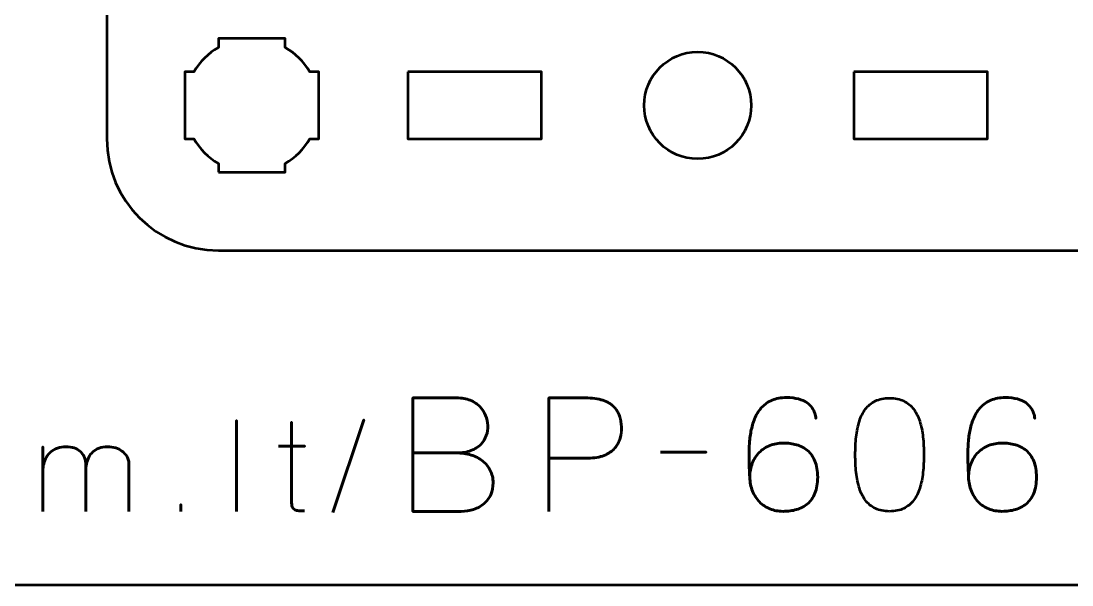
# Model space of a CAD drawing. Header units: centimetres. Extents: x -21 to 0, y -29.7 to 0.
# Drawn here: x -8.535 to -3.821, y -29.7 to -27.172 of the extents above; entities that cross this region are included whole.
import ezdxf

# ---------------------------------------------------------------- set-up
doc = ezdxf.new("R2010")
doc.units = ezdxf.units.CM
doc.header["$MEASUREMENT"] = 0
doc.layers.add('Layer 1', color=7, linetype='Continuous')

msp = doc.modelspace()

# ---------------------------------------------------------------- linework, layer by layer
at = {"layer": 'Layer 1', "lineweight": 53}
msp.add_ellipse((-5.49998, -27.55), major_axis=(0, 0.24), ratio=1, dxfattribs=at)
at = {"layer": 'Layer 1', "color": 1, "lineweight": 53}
msp.add_open_spline([(-21.00003, -29.19995), (-21.00003, -29.19995), (-21.00003, -1.69992), (-21.00003, -1.69992), (-21.00003, -1.69992), (-21.00003, -1.61709), (-20.93286, -1.54992), (-20.85003, -1.54992), (-20.85003, -1.54992), (-20.7672, -1.54992), (-20.70003, -1.48275), (-20.70003, -1.39992), (-20.70003, -1.39992), (-20.70003, -1.31709), (-20.7672, -1.24992), (-20.85003, -1.24992), (-20.85003, -1.24992), (-20.93286, -1.24992), (-21.00003, -1.18275), (-21.00003, -1.09992), (-21.00003, -1.09992), (-21.00003, -1.09992), (-21.00003, -0.49992), (-21.00003, -0.49992), (-21.00003, -0.49992), (-21.00003, -0.22295), (-20.77694, 0.00004), (-20.49994, 0.00004), (-20.49994, 0.00004), (-20.49994, 0.00004), (-0.50008, 0.00004), (-0.50008, 0.00004), (-0.50008, 0.00004), (-0.22294, 0.00004), (0.00002, -0.22295), (0.00002, -0.49992), (0.00002, -0.49992), (0.00002, -0.49992), (0.00002, -29.19995), (0.00002, -29.19995), (0.00002, -29.19995), (0.00002, -29.47695), (-0.22294, -29.70004), (-0.50008, -29.70004), (-0.50008, -29.70004), (-0.50008, -29.70004), (-20.49994, -29.70004), (-20.49994, -29.70004), (-20.49994, -29.70004), (-20.77694, -29.70004), (-21.00003, -29.47695), (-21.00003, -29.19995)], degree=3, knots=[0, 0, 0, 0, 0.0769231, 0.0769231, 0.0769231, 0.0769231, 0.1538462, 0.1538462, 0.1538462, 0.1538462, 0.2307692, 0.2307692, 0.2307692, 0.2307692, 0.3076923, 0.3076923, 0.3076923, 0.3076923, 0.3846154, 0.3846154, 0.3846154, 0.3846154, 0.4615385, 0.4615385, 0.4615385, 0.4615385, 0.5384615, 0.5384615, 0.5384615, 0.5384615, 0.6153846, 0.6153846, 0.6153846, 0.6153846, 0.6923077, 0.6923077, 0.6923077, 0.6923077, 0.7692308, 0.7692308, 0.7692308, 0.7692308, 0.8461538, 0.8461538, 0.8461538, 0.8461538, 0.9230769, 0.9230769, 0.9230769, 0.9230769, 1, 1, 1, 1], dxfattribs=at)
at = {"layer": 'Layer 1', "color": 3, "lineweight": 53}
msp.add_open_spline([(-7.64993, -22.89997), (-7.64993, -22.89997), (-3.35006, -22.89997), (-3.35006, -22.89997), (-3.35006, -22.89997), (-3.07292, -22.89997), (-2.84996, -23.12306), (-2.84996, -23.40006), (-2.84996, -23.40006), (-2.84996, -23.40006), (-2.84996, -27.69993), (-2.84996, -27.69993), (-2.84996, -27.69993), (-2.84996, -27.97707), (-3.07292, -28.20003), (-3.35006, -28.20003), (-3.35006, -28.20003), (-3.35006, -28.20003), (-7.64993, -28.20003), (-7.64993, -28.20003), (-7.64993, -28.20003), (-7.92693, -28.20003), (-8.15002, -27.97707), (-8.15002, -27.69993), (-8.15002, -27.69993), (-8.15002, -27.69993), (-8.15002, -23.40006), (-8.15002, -23.40006), (-8.15002, -23.40006), (-8.15002, -23.12306), (-7.92693, -22.89997), (-7.64993, -22.89997)], degree=3, knots=[0, 0, 0, 0, 0.125, 0.125, 0.125, 0.125, 0.25, 0.25, 0.25, 0.25, 0.375, 0.375, 0.375, 0.375, 0.5, 0.5, 0.5, 0.5, 0.625, 0.625, 0.625, 0.625, 0.75, 0.75, 0.75, 0.75, 0.875, 0.875, 0.875, 0.875, 1, 1, 1, 1], dxfattribs=at)
at = {"layer": 'Layer 1', "lineweight": 53}
for points, knots in [([(-7.64998, -27.85006), (-7.64998, -27.85006), (-7.64998, -27.80988), (-7.64998, -27.80988), (-7.64998, -27.80988), (-7.69552, -27.78355), (-7.73348, -27.7456), (-7.75983, -27.70007), (-7.75983, -27.70007), (-7.75983, -27.70007), (-7.79998, -27.70007), (-7.79998, -27.70007), (-7.79998, -27.70007), (-7.79998, -27.70007), (-7.79998, -27.55155), (-7.79998, -27.55155), (-7.79998, -27.55155), (-7.79998, -27.55155), (-7.8, -27.55), (-7.8, -27.55), (-7.8, -27.55), (-7.8, -27.55), (-7.79998, -27.54845), (-7.79998, -27.54845), (-7.79998, -27.54845), (-7.79998, -27.54845), (-7.79998, -27.40006), (-7.79998, -27.40006), (-7.79998, -27.40006), (-7.79998, -27.40006), (-7.75988, -27.40006), (-7.75988, -27.40006), (-7.75988, -27.40006), (-7.73353, -27.35449), (-7.69554, -27.31649), (-7.64998, -27.29013), (-7.64998, -27.29013), (-7.64998, -27.29013), (-7.64998, -27.25005), (-7.64998, -27.25005), (-7.64998, -27.25005), (-7.64998, -27.25005), (-7.50464, -27.25005), (-7.50464, -27.25005), (-7.50464, -27.25005), (-7.50464, -27.25005), (-7.5, -27.24999), (-7.5, -27.24999), (-7.5, -27.24999), (-7.5, -27.24999), (-7.49535, -27.25005), (-7.49535, -27.25005), (-7.49535, -27.25005), (-7.49535, -27.25005), (-7.34997, -27.25005), (-7.34997, -27.25005), (-7.34997, -27.25005), (-7.34997, -27.25005), (-7.34997, -27.29013), (-7.34997, -27.29013), (-7.34997, -27.29013), (-7.3044, -27.31649), (-7.26643, -27.35449), (-7.24009, -27.40006), (-7.24009, -27.40006), (-7.24009, -27.40006), (-7.19997, -27.40006), (-7.19997, -27.40006), (-7.19997, -27.40006), (-7.19997, -27.40006), (-7.19997, -27.70007), (-7.19997, -27.70007), (-7.19997, -27.70007), (-7.19997, -27.70007), (-7.24014, -27.70007), (-7.24014, -27.70007), (-7.24014, -27.70007), (-7.26648, -27.7456), (-7.30444, -27.78355), (-7.34997, -27.80988), (-7.34997, -27.80988), (-7.34997, -27.80988), (-7.34997, -27.85006), (-7.34997, -27.85006), (-7.34997, -27.85006), (-7.34997, -27.85006), (-7.64998, -27.85006), (-7.64998, -27.85006)], [0, 0, 0, 0, 0.0454545, 0.0454545, 0.0454545, 0.0454545, 0.0909091, 0.0909091, 0.0909091, 0.0909091, 0.1363636, 0.1363636, 0.1363636, 0.1363636, 0.1818182, 0.1818182, 0.1818182, 0.1818182, 0.2272727, 0.2272727, 0.2272727, 0.2272727, 0.2727273, 0.2727273, 0.2727273, 0.2727273, 0.3181818, 0.3181818, 0.3181818, 0.3181818, 0.3636364, 0.3636364, 0.3636364, 0.3636364, 0.4090909, 0.4090909, 0.4090909, 0.4090909, 0.4545455, 0.4545455, 0.4545455, 0.4545455, 0.5, 0.5, 0.5, 0.5, 0.5454545, 0.5454545, 0.5454545, 0.5454545, 0.5909091, 0.5909091, 0.5909091, 0.5909091, 0.6363636, 0.6363636, 0.6363636, 0.6363636, 0.6818182, 0.6818182, 0.6818182, 0.6818182, 0.7272727, 0.7272727, 0.7272727, 0.7272727, 0.7727273, 0.7727273, 0.7727273, 0.7727273, 0.8181818, 0.8181818, 0.8181818, 0.8181818, 0.8636364, 0.8636364, 0.8636364, 0.8636364, 0.9090909, 0.9090909, 0.9090909, 0.9090909, 0.9545455, 0.9545455, 0.9545455, 0.9545455, 1, 1, 1, 1]), ([(-6.79998, -27.39993), (-6.79998, -27.39993), (-6.19997, -27.39993), (-6.19997, -27.39993), (-6.19997, -27.39993), (-6.19997, -27.39993), (-6.19997, -27.69993), (-6.19997, -27.69993), (-6.19997, -27.69993), (-6.19997, -27.69993), (-6.79998, -27.69993), (-6.79998, -27.69993), (-6.79998, -27.69993), (-6.79998, -27.69993), (-6.79998, -27.39993), (-6.79998, -27.39993)], [0, 0, 0, 0, 0.25, 0.25, 0.25, 0.25, 0.5, 0.5, 0.5, 0.5, 0.75, 0.75, 0.75, 0.75, 1, 1, 1, 1]), ([(-4.80001, -27.39993), (-4.80001, -27.39993), (-4.20001, -27.39993), (-4.20001, -27.39993), (-4.20001, -27.39993), (-4.20001, -27.39993), (-4.20001, -27.69993), (-4.20001, -27.69993), (-4.20001, -27.69993), (-4.20001, -27.69993), (-4.80001, -27.69993), (-4.80001, -27.69993), (-4.80001, -27.69993), (-4.80001, -27.69993), (-4.80001, -27.39993), (-4.80001, -27.39993)], [0, 0, 0, 0, 0.25, 0.25, 0.25, 0.25, 0.5, 0.5, 0.5, 0.5, 0.75, 0.75, 0.75, 0.75, 1, 1, 1, 1])]:
    msp.add_open_spline(points, degree=3, knots=knots, dxfattribs=at)
at = {"layer": 'Layer 1', "color": 5, "lineweight": 53}
for points, knots in [([(-6.77786, -29.10816), (-6.77786, -29.10816), (-6.58242, -29.10816), (-6.58242, -29.10816), (-6.58242, -29.10816), (-6.55702, -29.10804), (-6.53538, -29.10451), (-6.51715, -29.09757), (-6.51715, -29.09757), (-6.49905, -29.09075), (-6.48435, -29.08146), (-6.47294, -29.06982), (-6.47294, -29.06982), (-6.46153, -29.05818), (-6.4533, -29.04501), (-6.44813, -29.03043), (-6.44813, -29.03043), (-6.44307, -29.01596), (-6.44072, -29.00091), (-6.44131, -28.98539), (-6.44131, -28.98539), (-6.44201, -28.96987), (-6.44531, -28.95482), (-6.45118, -28.94012), (-6.45118, -28.94012), (-6.45695, -28.92542), (-6.46565, -28.91213), (-6.47706, -28.90025), (-6.47706, -28.90025), (-6.48846, -28.88838), (-6.50269, -28.87897), (-6.51998, -28.87203), (-6.51998, -28.87203), (-6.53726, -28.86497), (-6.55761, -28.86133), (-6.58101, -28.86121), (-6.58101, -28.86121), (-6.58101, -28.86121), (-6.77786, -28.86121), (-6.77786, -28.86121), (-6.77786, -28.86121), (-6.77786, -28.86121), (-6.77786, -29.36992), (-6.77786, -29.36992), (-6.77786, -29.36992), (-6.77786, -29.36992), (-6.56125, -29.36992), (-6.56125, -29.36992), (-6.56125, -29.36992), (-6.54103, -29.36992), (-6.52221, -29.36698), (-6.50481, -29.36122), (-6.50481, -29.36122), (-6.4874, -29.35534), (-6.47223, -29.34699), (-6.45906, -29.33582), (-6.45906, -29.33582), (-6.44601, -29.32476), (-6.43578, -29.31136), (-6.42849, -29.29548), (-6.42849, -29.29548), (-6.4212, -29.27961), (-6.41744, -29.26162), (-6.41732, -29.24151), (-6.41732, -29.24151), (-6.41779, -29.22128), (-6.42202, -29.20306), (-6.43014, -29.18671), (-6.43014, -29.18671), (-6.43825, -29.17036), (-6.44954, -29.15637), (-6.46412, -29.14461), (-6.46412, -29.14461), (-6.4787, -29.13297), (-6.49611, -29.12391), (-6.5161, -29.11768), (-6.5161, -29.11768), (-6.53609, -29.11145), (-6.55819, -29.10827), (-6.58242, -29.10816), (-6.58242, -29.10816), (-6.55819, -29.10827), (-6.53609, -29.11145), (-6.5161, -29.11768), (-6.5161, -29.11768), (-6.49611, -29.12391), (-6.4787, -29.13297), (-6.46412, -29.14461), (-6.46412, -29.14461), (-6.44954, -29.15637), (-6.43825, -29.17036), (-6.43014, -29.18671), (-6.43014, -29.18671), (-6.42202, -29.20306), (-6.41779, -29.22128), (-6.41732, -29.24151), (-6.41732, -29.24151), (-6.41744, -29.26162), (-6.4212, -29.27961), (-6.42849, -29.29548), (-6.42849, -29.29548), (-6.43578, -29.31136), (-6.44601, -29.32476), (-6.45906, -29.33582), (-6.45906, -29.33582), (-6.47223, -29.34699), (-6.4874, -29.35534), (-6.50481, -29.36122), (-6.50481, -29.36122), (-6.52221, -29.36698), (-6.54103, -29.36992), (-6.56125, -29.36992), (-6.56125, -29.36992), (-6.56125, -29.36992), (-6.77786, -29.36992), (-6.77786, -29.36992), (-6.77786, -29.36992), (-6.77786, -29.36992), (-6.77786, -28.86121), (-6.77786, -28.86121), (-6.77786, -28.86121), (-6.77786, -28.86121), (-6.58101, -28.86121), (-6.58101, -28.86121), (-6.58101, -28.86121), (-6.55761, -28.86133), (-6.53726, -28.86497), (-6.51998, -28.87203), (-6.51998, -28.87203), (-6.50269, -28.87897), (-6.48846, -28.88838), (-6.47706, -28.90025), (-6.47706, -28.90025), (-6.46565, -28.91213), (-6.45695, -28.92542), (-6.45118, -28.94012), (-6.45118, -28.94012), (-6.44531, -28.95482), (-6.44201, -28.96987), (-6.44131, -28.98539), (-6.44131, -28.98539), (-6.44072, -29.00091), (-6.44307, -29.01596), (-6.44813, -29.03043), (-6.44813, -29.03043), (-6.4533, -29.04501), (-6.46153, -29.05818), (-6.47294, -29.06982), (-6.47294, -29.06982), (-6.48435, -29.08146), (-6.49905, -29.09075), (-6.51715, -29.09757), (-6.51715, -29.09757), (-6.53538, -29.10451), (-6.55702, -29.10804), (-6.58242, -29.10816), (-6.58242, -29.10816), (-6.58242, -29.10816), (-6.77786, -29.10816), (-6.77786, -29.10816)], [0, 0, 0, 0, 0.025, 0.025, 0.025, 0.025, 0.05, 0.05, 0.05, 0.05, 0.075, 0.075, 0.075, 0.075, 0.1, 0.1, 0.1, 0.1, 0.125, 0.125, 0.125, 0.125, 0.15, 0.15, 0.15, 0.15, 0.175, 0.175, 0.175, 0.175, 0.2, 0.2, 0.2, 0.2, 0.225, 0.225, 0.225, 0.225, 0.25, 0.25, 0.25, 0.25, 0.275, 0.275, 0.275, 0.275, 0.3, 0.3, 0.3, 0.3, 0.325, 0.325, 0.325, 0.325, 0.35, 0.35, 0.35, 0.35, 0.375, 0.375, 0.375, 0.375, 0.4, 0.4, 0.4, 0.4, 0.425, 0.425, 0.425, 0.425, 0.45, 0.45, 0.45, 0.45, 0.475, 0.475, 0.475, 0.475, 0.5, 0.5, 0.5, 0.5, 0.525, 0.525, 0.525, 0.525, 0.55, 0.55, 0.55, 0.55, 0.575, 0.575, 0.575, 0.575, 0.6, 0.6, 0.6, 0.6, 0.625, 0.625, 0.625, 0.625, 0.65, 0.65, 0.65, 0.65, 0.675, 0.675, 0.675, 0.675, 0.7, 0.7, 0.7, 0.7, 0.725, 0.725, 0.725, 0.725, 0.75, 0.75, 0.75, 0.75, 0.775, 0.775, 0.775, 0.775, 0.8, 0.8, 0.8, 0.8, 0.825, 0.825, 0.825, 0.825, 0.85, 0.85, 0.85, 0.85, 0.875, 0.875, 0.875, 0.875, 0.9, 0.9, 0.9, 0.9, 0.925, 0.925, 0.925, 0.925, 0.95, 0.95, 0.95, 0.95, 0.975, 0.975, 0.975, 0.975, 1, 1, 1, 1]), ([(-6.16755, -29.36992), (-6.16755, -29.36992), (-6.16755, -28.86121), (-6.16755, -28.86121), (-6.16755, -28.86121), (-6.16755, -28.86121), (-6.00527, -28.86121), (-6.00527, -28.86121), (-6.00527, -28.86121), (-5.97281, -28.86133), (-5.94612, -28.86497), (-5.92507, -28.87203), (-5.92507, -28.87203), (-5.90414, -28.87897), (-5.88768, -28.88861), (-5.8758, -28.90084), (-5.8758, -28.90084), (-5.86392, -28.91295), (-5.85546, -28.92683), (-5.85028, -28.94247), (-5.85028, -28.94247), (-5.84523, -28.95811), (-5.84229, -28.97445), (-5.84158, -28.99174), (-5.84158, -28.99174), (-5.84076, -29.00903), (-5.84276, -29.02596), (-5.84746, -29.04242), (-5.84746, -29.04242), (-5.85228, -29.05889), (-5.8604, -29.07382), (-5.87204, -29.08723), (-5.87204, -29.08723), (-5.88356, -29.10063), (-5.8992, -29.11133), (-5.91884, -29.11921), (-5.91884, -29.11921), (-5.93848, -29.12721), (-5.96282, -29.13121), (-5.99186, -29.13144), (-5.99186, -29.13144), (-5.99186, -29.13144), (-6.16755, -29.13144), (-6.16755, -29.13144), (-6.16755, -29.13144), (-6.16755, -29.13144), (-5.99186, -29.13144), (-5.99186, -29.13144), (-5.99186, -29.13144), (-5.96341, -29.13121), (-5.9393, -29.12721), (-5.91978, -29.11921), (-5.91978, -29.11921), (-5.90014, -29.11133), (-5.8845, -29.10063), (-5.87274, -29.08723), (-5.87274, -29.08723), (-5.8611, -29.07382), (-5.85275, -29.05889), (-5.84781, -29.04242), (-5.84781, -29.04242), (-5.84287, -29.02596), (-5.84076, -29.00903), (-5.84158, -28.99174), (-5.84158, -28.99174), (-5.84229, -28.97445), (-5.84523, -28.95811), (-5.85052, -28.94247), (-5.85052, -28.94247), (-5.85569, -28.92683), (-5.86439, -28.91295), (-5.87627, -28.90084), (-5.87627, -28.90084), (-5.88826, -28.88861), (-5.90473, -28.87897), (-5.92566, -28.87203), (-5.92566, -28.87203), (-5.94671, -28.86497), (-5.97317, -28.86133), (-6.00527, -28.86121), (-6.00527, -28.86121), (-6.00527, -28.86121), (-6.16755, -28.86121), (-6.16755, -28.86121), (-6.16755, -28.86121), (-6.16755, -28.86121), (-6.16755, -29.36992), (-6.16755, -29.36992)], [0, 0, 0, 0, 0.0454545, 0.0454545, 0.0454545, 0.0454545, 0.0909091, 0.0909091, 0.0909091, 0.0909091, 0.1363636, 0.1363636, 0.1363636, 0.1363636, 0.1818182, 0.1818182, 0.1818182, 0.1818182, 0.2272727, 0.2272727, 0.2272727, 0.2272727, 0.2727273, 0.2727273, 0.2727273, 0.2727273, 0.3181818, 0.3181818, 0.3181818, 0.3181818, 0.3636364, 0.3636364, 0.3636364, 0.3636364, 0.4090909, 0.4090909, 0.4090909, 0.4090909, 0.4545455, 0.4545455, 0.4545455, 0.4545455, 0.5, 0.5, 0.5, 0.5, 0.5454545, 0.5454545, 0.5454545, 0.5454545, 0.5909091, 0.5909091, 0.5909091, 0.5909091, 0.6363636, 0.6363636, 0.6363636, 0.6363636, 0.6818182, 0.6818182, 0.6818182, 0.6818182, 0.7272727, 0.7272727, 0.7272727, 0.7272727, 0.7727273, 0.7727273, 0.7727273, 0.7727273, 0.8181818, 0.8181818, 0.8181818, 0.8181818, 0.8636364, 0.8636364, 0.8636364, 0.8636364, 0.9090909, 0.9090909, 0.9090909, 0.9090909, 0.9545455, 0.9545455, 0.9545455, 0.9545455, 1, 1, 1, 1]), ([(-5.26655, -29.21681), (-5.26643, -29.19377), (-5.26267, -29.17295), (-5.25514, -29.15414), (-5.25514, -29.15414), (-5.24773, -29.13544), (-5.23727, -29.11933), (-5.22374, -29.10581), (-5.22374, -29.10581), (-5.21034, -29.0924), (-5.19446, -29.08205), (-5.17635, -29.07476), (-5.17635, -29.07476), (-5.15824, -29.06747), (-5.13837, -29.06382), (-5.11697, -29.06371), (-5.11697, -29.06371), (-5.09545, -29.06359), (-5.07534, -29.06629), (-5.05664, -29.0717), (-5.05664, -29.0717), (-5.03795, -29.077), (-5.0216, -29.0857), (-5.00737, -29.09769), (-5.00737, -29.09769), (-4.99314, -29.10957), (-4.98197, -29.12533), (-4.97398, -29.14496), (-4.97398, -29.14496), (-4.96598, -29.1646), (-4.96186, -29.18847), (-4.96175, -29.21681), (-4.96175, -29.21681), (-4.96186, -29.24515), (-4.96598, -29.26902), (-4.97398, -29.28866), (-4.97398, -29.28866), (-4.98197, -29.3083), (-4.99314, -29.32406), (-5.00737, -29.33594), (-5.00737, -29.33594), (-5.0216, -29.34793), (-5.03795, -29.35663), (-5.05664, -29.36192), (-5.05664, -29.36192), (-5.07534, -29.36733), (-5.09545, -29.37004), (-5.11697, -29.36992), (-5.11697, -29.36992), (-5.13837, -29.3698), (-5.15801, -29.36616), (-5.176, -29.35887), (-5.176, -29.35887), (-5.19388, -29.35158), (-5.2094, -29.34123), (-5.22269, -29.3277), (-5.22269, -29.3277), (-5.23597, -29.3143), (-5.24644, -29.29819), (-5.25397, -29.27937), (-5.25397, -29.27937), (-5.26161, -29.26068), (-5.26573, -29.23986), (-5.26655, -29.21681), (-5.26655, -29.21681), (-5.26702, -29.20517), (-5.26761, -29.1913), (-5.26843, -29.17519), (-5.26843, -29.17519), (-5.26925, -29.15896), (-5.26972, -29.14132), (-5.26984, -29.12239), (-5.26984, -29.12239), (-5.26996, -29.10334), (-5.26937, -29.0837), (-5.26784, -29.06359), (-5.26784, -29.06359), (-5.26643, -29.04336), (-5.26361, -29.02349), (-5.25949, -29.00385), (-5.25949, -29.00385), (-5.25538, -28.98433), (-5.2495, -28.96587), (-5.24174, -28.94858), (-5.24174, -28.94858), (-5.23397, -28.9313), (-5.22398, -28.91601), (-5.21163, -28.90272), (-5.21163, -28.90272), (-5.19917, -28.88943), (-5.184, -28.87897), (-5.16601, -28.87132), (-5.16601, -28.87132), (-5.14801, -28.8638), (-5.12673, -28.85992), (-5.10215, -28.8598), (-5.10215, -28.8598), (-5.08075, -28.85992), (-5.06264, -28.86203), (-5.04759, -28.86615), (-5.04759, -28.86615), (-5.03254, -28.87027), (-5.02019, -28.87579), (-5.01031, -28.88261), (-5.01031, -28.88261), (-5.00055, -28.88955), (-4.99279, -28.89708), (-4.98715, -28.90543), (-4.98715, -28.90543), (-4.9815, -28.91366), (-4.97727, -28.92201), (-4.97468, -28.93036), (-4.97468, -28.93036), (-4.97198, -28.93871), (-4.97021, -28.94647), (-4.96951, -28.95364), (-4.96951, -28.95364), (-4.97021, -28.94647), (-4.97198, -28.93871), (-4.97468, -28.93036), (-4.97468, -28.93036), (-4.97727, -28.92201), (-4.9815, -28.91366), (-4.98715, -28.90543), (-4.98715, -28.90543), (-4.99279, -28.89708), (-5.00055, -28.88955), (-5.01031, -28.88261), (-5.01031, -28.88261), (-5.02019, -28.87579), (-5.03254, -28.87027), (-5.04759, -28.86615), (-5.04759, -28.86615), (-5.06264, -28.86203), (-5.08075, -28.85992), (-5.10215, -28.8598), (-5.10215, -28.8598), (-5.12673, -28.85992), (-5.14801, -28.8638), (-5.16601, -28.87132), (-5.16601, -28.87132), (-5.184, -28.87897), (-5.19917, -28.88943), (-5.21163, -28.90272), (-5.21163, -28.90272), (-5.22398, -28.91601), (-5.23397, -28.9313), (-5.24174, -28.94858), (-5.24174, -28.94858), (-5.2495, -28.96587), (-5.25538, -28.98433), (-5.25949, -29.00385), (-5.25949, -29.00385), (-5.26361, -29.02349), (-5.26643, -29.04336), (-5.26784, -29.06359), (-5.26784, -29.06359), (-5.26937, -29.0837), (-5.26996, -29.10334), (-5.26984, -29.12239), (-5.26984, -29.12239), (-5.26972, -29.14132), (-5.26925, -29.15896), (-5.26843, -29.17519), (-5.26843, -29.17519), (-5.26761, -29.1913), (-5.26702, -29.20517), (-5.26655, -29.21681), (-5.26655, -29.21681), (-5.26573, -29.23986), (-5.26161, -29.26068), (-5.25397, -29.27937), (-5.25397, -29.27937), (-5.24644, -29.29819), (-5.23597, -29.3143), (-5.22269, -29.3277), (-5.22269, -29.3277), (-5.2094, -29.34123), (-5.19388, -29.35158), (-5.176, -29.35887), (-5.176, -29.35887), (-5.15801, -29.36616), (-5.13837, -29.3698), (-5.11697, -29.36992), (-5.11697, -29.36992), (-5.09545, -29.37004), (-5.07534, -29.36733), (-5.05664, -29.36192), (-5.05664, -29.36192), (-5.03795, -29.35663), (-5.0216, -29.34793), (-5.00737, -29.33594), (-5.00737, -29.33594), (-4.99314, -29.32406), (-4.98197, -29.3083), (-4.97398, -29.28866), (-4.97398, -29.28866), (-4.96598, -29.26902), (-4.96186, -29.24515), (-4.96175, -29.21681), (-4.96175, -29.21681), (-4.96186, -29.18847), (-4.96598, -29.1646), (-4.97398, -29.14496), (-4.97398, -29.14496), (-4.98197, -29.12533), (-4.99314, -29.10957), (-5.00737, -29.09769), (-5.00737, -29.09769), (-5.0216, -29.0857), (-5.03795, -29.077), (-5.05664, -29.0717), (-5.05664, -29.0717), (-5.07534, -29.06629), (-5.09545, -29.06359), (-5.11697, -29.06371), (-5.11697, -29.06371), (-5.13837, -29.06382), (-5.15824, -29.06747), (-5.17635, -29.07476), (-5.17635, -29.07476), (-5.19446, -29.08205), (-5.21034, -29.0924), (-5.22374, -29.10581), (-5.22374, -29.10581), (-5.23727, -29.11933), (-5.24773, -29.13544), (-5.25514, -29.15414), (-5.25514, -29.15414), (-5.26267, -29.17295), (-5.26643, -29.19377), (-5.26655, -29.21681)], [0, 0, 0, 0, 0.0172414, 0.0172414, 0.0172414, 0.0172414, 0.0344828, 0.0344828, 0.0344828, 0.0344828, 0.0517241, 0.0517241, 0.0517241, 0.0517241, 0.0689655, 0.0689655, 0.0689655, 0.0689655, 0.0862069, 0.0862069, 0.0862069, 0.0862069, 0.1034483, 0.1034483, 0.1034483, 0.1034483, 0.1206897, 0.1206897, 0.1206897, 0.1206897, 0.137931, 0.137931, 0.137931, 0.137931, 0.1551724, 0.1551724, 0.1551724, 0.1551724, 0.1724138, 0.1724138, 0.1724138, 0.1724138, 0.1896552, 0.1896552, 0.1896552, 0.1896552, 0.2068966, 0.2068966, 0.2068966, 0.2068966, 0.2241379, 0.2241379, 0.2241379, 0.2241379, 0.2413793, 0.2413793, 0.2413793, 0.2413793, 0.2586207, 0.2586207, 0.2586207, 0.2586207, 0.2758621, 0.2758621, 0.2758621, 0.2758621, 0.2931034, 0.2931034, 0.2931034, 0.2931034, 0.3103448, 0.3103448, 0.3103448, 0.3103448, 0.3275862, 0.3275862, 0.3275862, 0.3275862, 0.3448276, 0.3448276, 0.3448276, 0.3448276, 0.362069, 0.362069, 0.362069, 0.362069, 0.3793103, 0.3793103, 0.3793103, 0.3793103, 0.3965517, 0.3965517, 0.3965517, 0.3965517, 0.4137931, 0.4137931, 0.4137931, 0.4137931, 0.4310345, 0.4310345, 0.4310345, 0.4310345, 0.4482759, 0.4482759, 0.4482759, 0.4482759, 0.4655172, 0.4655172, 0.4655172, 0.4655172, 0.4827586, 0.4827586, 0.4827586, 0.4827586, 0.5, 0.5, 0.5, 0.5, 0.5172414, 0.5172414, 0.5172414, 0.5172414, 0.5344828, 0.5344828, 0.5344828, 0.5344828, 0.5517241, 0.5517241, 0.5517241, 0.5517241, 0.5689655, 0.5689655, 0.5689655, 0.5689655, 0.5862069, 0.5862069, 0.5862069, 0.5862069, 0.6034483, 0.6034483, 0.6034483, 0.6034483, 0.6206897, 0.6206897, 0.6206897, 0.6206897, 0.637931, 0.637931, 0.637931, 0.637931, 0.6551724, 0.6551724, 0.6551724, 0.6551724, 0.6724138, 0.6724138, 0.6724138, 0.6724138, 0.6896552, 0.6896552, 0.6896552, 0.6896552, 0.7068966, 0.7068966, 0.7068966, 0.7068966, 0.7241379, 0.7241379, 0.7241379, 0.7241379, 0.7413793, 0.7413793, 0.7413793, 0.7413793, 0.7586207, 0.7586207, 0.7586207, 0.7586207, 0.7758621, 0.7758621, 0.7758621, 0.7758621, 0.7931034, 0.7931034, 0.7931034, 0.7931034, 0.8103448, 0.8103448, 0.8103448, 0.8103448, 0.8275862, 0.8275862, 0.8275862, 0.8275862, 0.8448276, 0.8448276, 0.8448276, 0.8448276, 0.862069, 0.862069, 0.862069, 0.862069, 0.8793103, 0.8793103, 0.8793103, 0.8793103, 0.8965517, 0.8965517, 0.8965517, 0.8965517, 0.9137931, 0.9137931, 0.9137931, 0.9137931, 0.9310345, 0.9310345, 0.9310345, 0.9310345, 0.9482759, 0.9482759, 0.9482759, 0.9482759, 0.9655172, 0.9655172, 0.9655172, 0.9655172, 0.9827586, 0.9827586, 0.9827586, 0.9827586, 1, 1, 1, 1]), ([(-4.63931, -29.36992), (-4.61461, -29.3698), (-4.59333, -29.36545), (-4.57557, -29.35698), (-4.57557, -29.35698), (-4.55793, -29.34852), (-4.54323, -29.33641), (-4.53147, -29.321), (-4.53147, -29.321), (-4.51983, -29.30548), (-4.51066, -29.28713), (-4.50384, -29.26597), (-4.50384, -29.26597), (-4.49714, -29.2448), (-4.49232, -29.22163), (-4.48961, -29.19623), (-4.48961, -29.19623), (-4.48679, -29.17083), (-4.48538, -29.14414), (-4.4855, -29.11592), (-4.4855, -29.11592), (-4.48538, -29.08781), (-4.48679, -29.06112), (-4.48961, -29.03584), (-4.48961, -29.03584), (-4.49232, -29.01055), (-4.49714, -28.98727), (-4.50384, -28.9661), (-4.50384, -28.9661), (-4.51066, -28.94506), (-4.51983, -28.92671), (-4.53147, -28.91107), (-4.53147, -28.91107), (-4.54323, -28.89555), (-4.55793, -28.88344), (-4.57557, -28.87497), (-4.57557, -28.87497), (-4.59333, -28.86639), (-4.61461, -28.86203), (-4.63931, -28.86192), (-4.63931, -28.86192), (-4.664, -28.86203), (-4.68529, -28.86639), (-4.70304, -28.87497), (-4.70304, -28.87497), (-4.72068, -28.88344), (-4.73538, -28.89555), (-4.74714, -28.91107), (-4.74714, -28.91107), (-4.75878, -28.92671), (-4.76795, -28.94506), (-4.77477, -28.9661), (-4.77477, -28.9661), (-4.78148, -28.98727), (-4.7863, -29.01055), (-4.789, -29.03584), (-4.789, -29.03584), (-4.79183, -29.06112), (-4.79324, -29.08781), (-4.79312, -29.11592), (-4.79312, -29.11592), (-4.79324, -29.14414), (-4.79183, -29.17083), (-4.789, -29.19623), (-4.789, -29.19623), (-4.7863, -29.22163), (-4.78148, -29.2448), (-4.77477, -29.26597), (-4.77477, -29.26597), (-4.76795, -29.28713), (-4.75878, -29.30548), (-4.74714, -29.321), (-4.74714, -29.321), (-4.73538, -29.33641), (-4.72068, -29.34852), (-4.70304, -29.35698), (-4.70304, -29.35698), (-4.68529, -29.36545), (-4.664, -29.3698), (-4.63931, -29.36992)], [0, 0, 0, 0, 0.05, 0.05, 0.05, 0.05, 0.1, 0.1, 0.1, 0.1, 0.15, 0.15, 0.15, 0.15, 0.2, 0.2, 0.2, 0.2, 0.25, 0.25, 0.25, 0.25, 0.3, 0.3, 0.3, 0.3, 0.35, 0.35, 0.35, 0.35, 0.4, 0.4, 0.4, 0.4, 0.45, 0.45, 0.45, 0.45, 0.5, 0.5, 0.5, 0.5, 0.55, 0.55, 0.55, 0.55, 0.6, 0.6, 0.6, 0.6, 0.65, 0.65, 0.65, 0.65, 0.7, 0.7, 0.7, 0.7, 0.75, 0.75, 0.75, 0.75, 0.8, 0.8, 0.8, 0.8, 0.85, 0.85, 0.85, 0.85, 0.9, 0.9, 0.9, 0.9, 0.95, 0.95, 0.95, 0.95, 1, 1, 1, 1]), ([(-4.63931, -29.36992), (-4.61461, -29.3698), (-4.59333, -29.36545), (-4.57557, -29.35698), (-4.57557, -29.35698), (-4.55793, -29.34852), (-4.54323, -29.33641), (-4.53147, -29.321), (-4.53147, -29.321), (-4.51983, -29.30548), (-4.51066, -29.28713), (-4.50384, -29.26597), (-4.50384, -29.26597), (-4.49714, -29.2448), (-4.49232, -29.22163), (-4.48961, -29.19623), (-4.48961, -29.19623), (-4.48679, -29.17083), (-4.48538, -29.14414), (-4.4855, -29.11592), (-4.4855, -29.11592), (-4.48538, -29.08781), (-4.48679, -29.06112), (-4.48961, -29.03584), (-4.48961, -29.03584), (-4.49232, -29.01055), (-4.49714, -28.98727), (-4.50384, -28.9661), (-4.50384, -28.9661), (-4.51066, -28.94506), (-4.51983, -28.92671), (-4.53147, -28.91107), (-4.53147, -28.91107), (-4.54323, -28.89555), (-4.55793, -28.88344), (-4.57557, -28.87497), (-4.57557, -28.87497), (-4.59333, -28.86639), (-4.61461, -28.86203), (-4.63931, -28.86192), (-4.63931, -28.86192), (-4.664, -28.86203), (-4.68529, -28.86639), (-4.70304, -28.87497), (-4.70304, -28.87497), (-4.72068, -28.88344), (-4.73538, -28.89555), (-4.74714, -28.91107), (-4.74714, -28.91107), (-4.75878, -28.92671), (-4.76795, -28.94506), (-4.77477, -28.9661), (-4.77477, -28.9661), (-4.78148, -28.98727), (-4.7863, -29.01055), (-4.789, -29.03584), (-4.789, -29.03584), (-4.79183, -29.06112), (-4.79324, -29.08781), (-4.79312, -29.11592), (-4.79312, -29.11592), (-4.79324, -29.14414), (-4.79183, -29.17083), (-4.789, -29.19623), (-4.789, -29.19623), (-4.7863, -29.22163), (-4.78148, -29.2448), (-4.77477, -29.26597), (-4.77477, -29.26597), (-4.76795, -29.28713), (-4.75878, -29.30548), (-4.74714, -29.321), (-4.74714, -29.321), (-4.73538, -29.33641), (-4.72068, -29.34852), (-4.70304, -29.35698), (-4.70304, -29.35698), (-4.68529, -29.36545), (-4.664, -29.3698), (-4.63931, -29.36992)], [0, 0, 0, 0, 0.05, 0.05, 0.05, 0.05, 0.1, 0.1, 0.1, 0.1, 0.15, 0.15, 0.15, 0.15, 0.2, 0.2, 0.2, 0.2, 0.25, 0.25, 0.25, 0.25, 0.3, 0.3, 0.3, 0.3, 0.35, 0.35, 0.35, 0.35, 0.4, 0.4, 0.4, 0.4, 0.45, 0.45, 0.45, 0.45, 0.5, 0.5, 0.5, 0.5, 0.55, 0.55, 0.55, 0.55, 0.6, 0.6, 0.6, 0.6, 0.65, 0.65, 0.65, 0.65, 0.7, 0.7, 0.7, 0.7, 0.75, 0.75, 0.75, 0.75, 0.8, 0.8, 0.8, 0.8, 0.85, 0.85, 0.85, 0.85, 0.9, 0.9, 0.9, 0.9, 0.95, 0.95, 0.95, 0.95, 1, 1, 1, 1]), ([(-4.28512, -29.21681), (-4.285, -29.19377), (-4.28124, -29.17295), (-4.27371, -29.15414), (-4.27371, -29.15414), (-4.2663, -29.13544), (-4.25584, -29.11933), (-4.24231, -29.10581), (-4.24231, -29.10581), (-4.22891, -29.0924), (-4.21303, -29.08205), (-4.19492, -29.07476), (-4.19492, -29.07476), (-4.17681, -29.06747), (-4.15694, -29.06382), (-4.13554, -29.06371), (-4.13554, -29.06371), (-4.11402, -29.06359), (-4.09391, -29.06629), (-4.07521, -29.0717), (-4.07521, -29.0717), (-4.05652, -29.077), (-4.04017, -29.0857), (-4.02594, -29.09769), (-4.02594, -29.09769), (-4.01171, -29.10957), (-4.00054, -29.12533), (-3.99255, -29.14496), (-3.99255, -29.14496), (-3.98455, -29.1646), (-3.98043, -29.18847), (-3.98032, -29.21681), (-3.98032, -29.21681), (-3.98043, -29.24515), (-3.98455, -29.26902), (-3.99255, -29.28866), (-3.99255, -29.28866), (-4.00054, -29.3083), (-4.01171, -29.32406), (-4.02594, -29.33594), (-4.02594, -29.33594), (-4.04017, -29.34793), (-4.05652, -29.35663), (-4.07521, -29.36192), (-4.07521, -29.36192), (-4.09391, -29.36733), (-4.11402, -29.37004), (-4.13554, -29.36992), (-4.13554, -29.36992), (-4.15694, -29.3698), (-4.17658, -29.36616), (-4.19457, -29.35887), (-4.19457, -29.35887), (-4.21245, -29.35158), (-4.22797, -29.34123), (-4.24126, -29.3277), (-4.24126, -29.3277), (-4.25454, -29.3143), (-4.26501, -29.29819), (-4.27254, -29.27937), (-4.27254, -29.27937), (-4.28018, -29.26068), (-4.2843, -29.23986), (-4.28512, -29.21681), (-4.28512, -29.21681), (-4.28559, -29.20517), (-4.28618, -29.1913), (-4.287, -29.17519), (-4.287, -29.17519), (-4.28782, -29.15896), (-4.28829, -29.14132), (-4.28841, -29.12239), (-4.28841, -29.12239), (-4.28853, -29.10334), (-4.28794, -29.0837), (-4.28641, -29.06359), (-4.28641, -29.06359), (-4.285, -29.04336), (-4.28218, -29.02349), (-4.27806, -29.00385), (-4.27806, -29.00385), (-4.27395, -28.98433), (-4.26807, -28.96587), (-4.26031, -28.94858), (-4.26031, -28.94858), (-4.25254, -28.9313), (-4.24255, -28.91601), (-4.2302, -28.90272), (-4.2302, -28.90272), (-4.21774, -28.88943), (-4.20257, -28.87897), (-4.18458, -28.87132), (-4.18458, -28.87132), (-4.16658, -28.8638), (-4.1453, -28.85992), (-4.12072, -28.8598), (-4.12072, -28.8598), (-4.09932, -28.85992), (-4.08121, -28.86203), (-4.06616, -28.86615), (-4.06616, -28.86615), (-4.05111, -28.87027), (-4.03876, -28.87579), (-4.02888, -28.88261), (-4.02888, -28.88261), (-4.01912, -28.88955), (-4.01136, -28.89708), (-4.00572, -28.90543), (-4.00572, -28.90543), (-4.00007, -28.91366), (-3.99584, -28.92201), (-3.99325, -28.93036), (-3.99325, -28.93036), (-3.99055, -28.93871), (-3.98878, -28.94647), (-3.98808, -28.95364), (-3.98808, -28.95364), (-3.98878, -28.94647), (-3.99055, -28.93871), (-3.99325, -28.93036), (-3.99325, -28.93036), (-3.99584, -28.92201), (-4.00007, -28.91366), (-4.00572, -28.90543), (-4.00572, -28.90543), (-4.01136, -28.89708), (-4.01912, -28.88955), (-4.02888, -28.88261), (-4.02888, -28.88261), (-4.03876, -28.87579), (-4.05111, -28.87027), (-4.06616, -28.86615), (-4.06616, -28.86615), (-4.08121, -28.86203), (-4.09932, -28.85992), (-4.12072, -28.8598), (-4.12072, -28.8598), (-4.1453, -28.85992), (-4.16658, -28.8638), (-4.18458, -28.87132), (-4.18458, -28.87132), (-4.20257, -28.87897), (-4.21774, -28.88943), (-4.2302, -28.90272), (-4.2302, -28.90272), (-4.24255, -28.91601), (-4.25254, -28.9313), (-4.26031, -28.94858), (-4.26031, -28.94858), (-4.26807, -28.96587), (-4.27395, -28.98433), (-4.27806, -29.00385), (-4.27806, -29.00385), (-4.28218, -29.02349), (-4.285, -29.04336), (-4.28641, -29.06359), (-4.28641, -29.06359), (-4.28794, -29.0837), (-4.28853, -29.10334), (-4.28841, -29.12239), (-4.28841, -29.12239), (-4.28829, -29.14132), (-4.28782, -29.15896), (-4.287, -29.17519), (-4.287, -29.17519), (-4.28618, -29.1913), (-4.28559, -29.20517), (-4.28512, -29.21681), (-4.28512, -29.21681), (-4.2843, -29.23986), (-4.28018, -29.26068), (-4.27254, -29.27937), (-4.27254, -29.27937), (-4.26501, -29.29819), (-4.25454, -29.3143), (-4.24126, -29.3277), (-4.24126, -29.3277), (-4.22797, -29.34123), (-4.21245, -29.35158), (-4.19457, -29.35887), (-4.19457, -29.35887), (-4.17658, -29.36616), (-4.15694, -29.3698), (-4.13554, -29.36992), (-4.13554, -29.36992), (-4.11402, -29.37004), (-4.09391, -29.36733), (-4.07521, -29.36192), (-4.07521, -29.36192), (-4.05652, -29.35663), (-4.04017, -29.34793), (-4.02594, -29.33594), (-4.02594, -29.33594), (-4.01171, -29.32406), (-4.00054, -29.3083), (-3.99255, -29.28866), (-3.99255, -29.28866), (-3.98455, -29.26902), (-3.98043, -29.24515), (-3.98032, -29.21681), (-3.98032, -29.21681), (-3.98043, -29.18847), (-3.98455, -29.1646), (-3.99255, -29.14496), (-3.99255, -29.14496), (-4.00054, -29.12533), (-4.01171, -29.10957), (-4.02594, -29.09769), (-4.02594, -29.09769), (-4.04017, -29.0857), (-4.05652, -29.077), (-4.07521, -29.0717), (-4.07521, -29.0717), (-4.09391, -29.06629), (-4.11402, -29.06359), (-4.13554, -29.06371), (-4.13554, -29.06371), (-4.15694, -29.06382), (-4.17681, -29.06747), (-4.19492, -29.07476), (-4.19492, -29.07476), (-4.21303, -29.08205), (-4.22891, -29.0924), (-4.24231, -29.10581), (-4.24231, -29.10581), (-4.25584, -29.11933), (-4.2663, -29.13544), (-4.27371, -29.15414), (-4.27371, -29.15414), (-4.28124, -29.17295), (-4.285, -29.19377), (-4.28512, -29.21681)], [0, 0, 0, 0, 0.0172414, 0.0172414, 0.0172414, 0.0172414, 0.0344828, 0.0344828, 0.0344828, 0.0344828, 0.0517241, 0.0517241, 0.0517241, 0.0517241, 0.0689655, 0.0689655, 0.0689655, 0.0689655, 0.0862069, 0.0862069, 0.0862069, 0.0862069, 0.1034483, 0.1034483, 0.1034483, 0.1034483, 0.1206897, 0.1206897, 0.1206897, 0.1206897, 0.137931, 0.137931, 0.137931, 0.137931, 0.1551724, 0.1551724, 0.1551724, 0.1551724, 0.1724138, 0.1724138, 0.1724138, 0.1724138, 0.1896552, 0.1896552, 0.1896552, 0.1896552, 0.2068966, 0.2068966, 0.2068966, 0.2068966, 0.2241379, 0.2241379, 0.2241379, 0.2241379, 0.2413793, 0.2413793, 0.2413793, 0.2413793, 0.2586207, 0.2586207, 0.2586207, 0.2586207, 0.2758621, 0.2758621, 0.2758621, 0.2758621, 0.2931034, 0.2931034, 0.2931034, 0.2931034, 0.3103448, 0.3103448, 0.3103448, 0.3103448, 0.3275862, 0.3275862, 0.3275862, 0.3275862, 0.3448276, 0.3448276, 0.3448276, 0.3448276, 0.362069, 0.362069, 0.362069, 0.362069, 0.3793103, 0.3793103, 0.3793103, 0.3793103, 0.3965517, 0.3965517, 0.3965517, 0.3965517, 0.4137931, 0.4137931, 0.4137931, 0.4137931, 0.4310345, 0.4310345, 0.4310345, 0.4310345, 0.4482759, 0.4482759, 0.4482759, 0.4482759, 0.4655172, 0.4655172, 0.4655172, 0.4655172, 0.4827586, 0.4827586, 0.4827586, 0.4827586, 0.5, 0.5, 0.5, 0.5, 0.5172414, 0.5172414, 0.5172414, 0.5172414, 0.5344828, 0.5344828, 0.5344828, 0.5344828, 0.5517241, 0.5517241, 0.5517241, 0.5517241, 0.5689655, 0.5689655, 0.5689655, 0.5689655, 0.5862069, 0.5862069, 0.5862069, 0.5862069, 0.6034483, 0.6034483, 0.6034483, 0.6034483, 0.6206897, 0.6206897, 0.6206897, 0.6206897, 0.637931, 0.637931, 0.637931, 0.637931, 0.6551724, 0.6551724, 0.6551724, 0.6551724, 0.6724138, 0.6724138, 0.6724138, 0.6724138, 0.6896552, 0.6896552, 0.6896552, 0.6896552, 0.7068966, 0.7068966, 0.7068966, 0.7068966, 0.7241379, 0.7241379, 0.7241379, 0.7241379, 0.7413793, 0.7413793, 0.7413793, 0.7413793, 0.7586207, 0.7586207, 0.7586207, 0.7586207, 0.7758621, 0.7758621, 0.7758621, 0.7758621, 0.7931034, 0.7931034, 0.7931034, 0.7931034, 0.8103448, 0.8103448, 0.8103448, 0.8103448, 0.8275862, 0.8275862, 0.8275862, 0.8275862, 0.8448276, 0.8448276, 0.8448276, 0.8448276, 0.862069, 0.862069, 0.862069, 0.862069, 0.8793103, 0.8793103, 0.8793103, 0.8793103, 0.8965517, 0.8965517, 0.8965517, 0.8965517, 0.9137931, 0.9137931, 0.9137931, 0.9137931, 0.9310345, 0.9310345, 0.9310345, 0.9310345, 0.9482759, 0.9482759, 0.9482759, 0.9482759, 0.9655172, 0.9655172, 0.9655172, 0.9655172, 0.9827586, 0.9827586, 0.9827586, 0.9827586, 1, 1, 1, 1]), ([(-7.56865, -29.36992), (-7.56865, -29.36992), (-7.56865, -28.96296), (-7.56865, -28.96296), (-7.56865, -28.96296), (-7.56865, -28.96296), (-7.56865, -29.36992), (-7.56865, -29.36992)], [0, 0, 0, 0, 0.5, 0.5, 0.5, 0.5, 1, 1, 1, 1]), ([(-7.26385, -29.3671), (-7.27081, -29.36766), (-7.27777, -29.36785), (-7.28455, -29.36766), (-7.28455, -29.36766), (-7.29132, -29.36747), (-7.29744, -29.36644), (-7.30299, -29.36437), (-7.30299, -29.36437), (-7.30854, -29.36239), (-7.31296, -29.35882), (-7.31634, -29.35374), (-7.31634, -29.35374), (-7.31964, -29.34866), (-7.32133, -29.34142), (-7.32142, -29.3321), (-7.32142, -29.3321), (-7.32142, -29.32768), (-7.32142, -29.32016), (-7.32142, -29.30962), (-7.32142, -29.30962), (-7.32142, -29.29899), (-7.32142, -29.28619), (-7.32142, -29.27105), (-7.32142, -29.27105), (-7.32142, -29.2559), (-7.32142, -29.23935), (-7.32142, -29.22138), (-7.32142, -29.22138), (-7.32142, -29.20341), (-7.32142, -29.18488), (-7.32142, -29.16569), (-7.32142, -29.16569), (-7.32142, -29.1465), (-7.32142, -29.12759), (-7.32142, -29.10887), (-7.32142, -29.10887), (-7.32142, -29.09015), (-7.32142, -29.07255), (-7.32142, -29.056), (-7.32142, -29.056), (-7.32142, -29.03944), (-7.32142, -29.02476), (-7.32142, -29.01207), (-7.32142, -29.01207), (-7.32142, -28.99927), (-7.32142, -28.9893), (-7.32142, -28.98196), (-7.32142, -28.98196), (-7.32142, -28.97472), (-7.32142, -28.97095), (-7.32142, -28.97086), (-7.32142, -28.97086), (-7.32142, -28.97095), (-7.32142, -28.97472), (-7.32142, -28.98196), (-7.32142, -28.98196), (-7.32142, -28.9893), (-7.32142, -28.99927), (-7.32142, -29.01207), (-7.32142, -29.01207), (-7.32142, -29.02476), (-7.32142, -29.03944), (-7.32142, -29.056), (-7.32142, -29.056), (-7.32142, -29.07255), (-7.32142, -29.09015), (-7.32142, -29.10887), (-7.32142, -29.10887), (-7.32142, -29.12759), (-7.32142, -29.1465), (-7.32142, -29.16569), (-7.32142, -29.16569), (-7.32142, -29.18488), (-7.32142, -29.20341), (-7.32142, -29.22138), (-7.32142, -29.22138), (-7.32142, -29.23935), (-7.32142, -29.2559), (-7.32142, -29.27105), (-7.32142, -29.27105), (-7.32142, -29.28619), (-7.32142, -29.29899), (-7.32142, -29.30962), (-7.32142, -29.30962), (-7.32142, -29.32016), (-7.32142, -29.32768), (-7.32142, -29.3321), (-7.32142, -29.3321), (-7.32133, -29.34142), (-7.31964, -29.34866), (-7.31634, -29.35374), (-7.31634, -29.35374), (-7.31296, -29.35882), (-7.30854, -29.36239), (-7.30299, -29.36437), (-7.30299, -29.36437), (-7.29744, -29.36644), (-7.29132, -29.36747), (-7.28455, -29.36766), (-7.28455, -29.36766), (-7.27777, -29.36785), (-7.27081, -29.36766), (-7.26385, -29.3671)], [0, 0, 0, 0, 0.0384615, 0.0384615, 0.0384615, 0.0384615, 0.0769231, 0.0769231, 0.0769231, 0.0769231, 0.1153846, 0.1153846, 0.1153846, 0.1153846, 0.1538462, 0.1538462, 0.1538462, 0.1538462, 0.1923077, 0.1923077, 0.1923077, 0.1923077, 0.2307692, 0.2307692, 0.2307692, 0.2307692, 0.2692308, 0.2692308, 0.2692308, 0.2692308, 0.3076923, 0.3076923, 0.3076923, 0.3076923, 0.3461538, 0.3461538, 0.3461538, 0.3461538, 0.3846154, 0.3846154, 0.3846154, 0.3846154, 0.4230769, 0.4230769, 0.4230769, 0.4230769, 0.4615385, 0.4615385, 0.4615385, 0.4615385, 0.5, 0.5, 0.5, 0.5, 0.5384615, 0.5384615, 0.5384615, 0.5384615, 0.5769231, 0.5769231, 0.5769231, 0.5769231, 0.6153846, 0.6153846, 0.6153846, 0.6153846, 0.6538462, 0.6538462, 0.6538462, 0.6538462, 0.6923077, 0.6923077, 0.6923077, 0.6923077, 0.7307692, 0.7307692, 0.7307692, 0.7307692, 0.7692308, 0.7692308, 0.7692308, 0.7692308, 0.8076923, 0.8076923, 0.8076923, 0.8076923, 0.8461538, 0.8461538, 0.8461538, 0.8461538, 0.8846154, 0.8846154, 0.8846154, 0.8846154, 0.9230769, 0.9230769, 0.9230769, 0.9230769, 0.9615385, 0.9615385, 0.9615385, 0.9615385, 1, 1, 1, 1]), ([(-7.13572, -29.37556), (-7.13572, -29.37556), (-6.99743, -28.95901), (-6.99743, -28.95901), (-6.99743, -28.95901), (-6.99743, -28.95901), (-7.13572, -29.37556), (-7.13572, -29.37556)], [0, 0, 0, 0, 0.5, 0.5, 0.5, 0.5, 1, 1, 1, 1]), ([(-8.24486, -29.36992), (-8.24486, -29.36983), (-8.24486, -29.3671), (-8.24486, -29.36174), (-8.24486, -29.36174), (-8.24486, -29.35647), (-8.24486, -29.34922), (-8.24486, -29.3401), (-8.24486, -29.3401), (-8.24486, -29.33088), (-8.24486, -29.32053), (-8.24486, -29.30887), (-8.24486, -29.30887), (-8.24486, -29.2973), (-8.24486, -29.28516), (-8.24486, -29.27237), (-8.24486, -29.27237), (-8.24486, -29.25967), (-8.24486, -29.24715), (-8.24486, -29.23474), (-8.24486, -29.23474), (-8.24486, -29.22232), (-8.24486, -29.21065), (-8.24486, -29.19993), (-8.24486, -29.19993), (-8.24486, -29.18911), (-8.24486, -29.17989), (-8.24486, -29.17208), (-8.24486, -29.17208), (-8.24486, -29.16437), (-8.24486, -29.15882), (-8.24486, -29.15543), (-8.24486, -29.15543), (-8.24476, -29.15016), (-8.24561, -29.14424), (-8.24721, -29.13775), (-8.24721, -29.13775), (-8.24881, -29.13116), (-8.25154, -29.12458), (-8.25539, -29.11799), (-8.25539, -29.11799), (-8.25925, -29.11131), (-8.26461, -29.1052), (-8.27129, -29.09955), (-8.27129, -29.09955), (-8.27806, -29.09391), (-8.28653, -29.08939), (-8.29669, -29.08591), (-8.29669, -29.08591), (-8.30695, -29.08243), (-8.31917, -29.08055), (-8.33347, -29.08036), (-8.33347, -29.08036), (-8.34777, -29.08036), (-8.36057, -29.08234), (-8.37176, -29.08629), (-8.37176, -29.08629), (-8.38305, -29.09033), (-8.39274, -29.09588), (-8.40102, -29.10294), (-8.40102, -29.10294), (-8.4092, -29.11), (-8.41607, -29.11809), (-8.42143, -29.1273), (-8.42143, -29.1273), (-8.42679, -29.13643), (-8.43075, -29.14612), (-8.43338, -29.15647), (-8.43338, -29.15647), (-8.43601, -29.16672), (-8.43733, -29.17716), (-8.43733, -29.18761), (-8.43733, -29.18761), (-8.43733, -29.17716), (-8.43601, -29.16672), (-8.43338, -29.15647), (-8.43338, -29.15647), (-8.43075, -29.14612), (-8.42679, -29.13643), (-8.42143, -29.1273), (-8.42143, -29.1273), (-8.41607, -29.11809), (-8.4092, -29.11), (-8.40102, -29.10294), (-8.40102, -29.10294), (-8.39274, -29.09588), (-8.38305, -29.09033), (-8.37176, -29.08629), (-8.37176, -29.08629), (-8.36057, -29.08234), (-8.34777, -29.08036), (-8.33347, -29.08036), (-8.33347, -29.08036), (-8.31917, -29.08055), (-8.30695, -29.08243), (-8.29669, -29.08591), (-8.29669, -29.08591), (-8.28653, -29.08939), (-8.27806, -29.09391), (-8.27129, -29.09955), (-8.27129, -29.09955), (-8.26461, -29.1052), (-8.25925, -29.11131), (-8.25539, -29.11799), (-8.25539, -29.11799), (-8.25154, -29.12458), (-8.24881, -29.13116), (-8.24721, -29.13775), (-8.24721, -29.13775), (-8.24561, -29.14424), (-8.24476, -29.15016), (-8.24486, -29.15543), (-8.24486, -29.15543), (-8.24486, -29.15882), (-8.24486, -29.16437), (-8.24486, -29.17208), (-8.24486, -29.17208), (-8.24486, -29.17989), (-8.24486, -29.18911), (-8.24486, -29.19993), (-8.24486, -29.19993), (-8.24486, -29.21065), (-8.24486, -29.22232), (-8.24486, -29.23474), (-8.24486, -29.23474), (-8.24486, -29.24715), (-8.24486, -29.25967), (-8.24486, -29.27237), (-8.24486, -29.27237), (-8.24486, -29.28516), (-8.24486, -29.2973), (-8.24486, -29.30887), (-8.24486, -29.30887), (-8.24486, -29.32053), (-8.24486, -29.33088), (-8.24486, -29.3401), (-8.24486, -29.3401), (-8.24486, -29.34922), (-8.24486, -29.35647), (-8.24486, -29.36174), (-8.24486, -29.36174), (-8.24486, -29.3671), (-8.24486, -29.36983), (-8.24486, -29.36992)], [0, 0, 0, 0, 0.0277778, 0.0277778, 0.0277778, 0.0277778, 0.0555556, 0.0555556, 0.0555556, 0.0555556, 0.0833333, 0.0833333, 0.0833333, 0.0833333, 0.1111111, 0.1111111, 0.1111111, 0.1111111, 0.1388889, 0.1388889, 0.1388889, 0.1388889, 0.1666667, 0.1666667, 0.1666667, 0.1666667, 0.1944444, 0.1944444, 0.1944444, 0.1944444, 0.2222222, 0.2222222, 0.2222222, 0.2222222, 0.25, 0.25, 0.25, 0.25, 0.2777778, 0.2777778, 0.2777778, 0.2777778, 0.3055556, 0.3055556, 0.3055556, 0.3055556, 0.3333333, 0.3333333, 0.3333333, 0.3333333, 0.3611111, 0.3611111, 0.3611111, 0.3611111, 0.3888889, 0.3888889, 0.3888889, 0.3888889, 0.4166667, 0.4166667, 0.4166667, 0.4166667, 0.4444444, 0.4444444, 0.4444444, 0.4444444, 0.4722222, 0.4722222, 0.4722222, 0.4722222, 0.5, 0.5, 0.5, 0.5, 0.5277778, 0.5277778, 0.5277778, 0.5277778, 0.5555556, 0.5555556, 0.5555556, 0.5555556, 0.5833333, 0.5833333, 0.5833333, 0.5833333, 0.6111111, 0.6111111, 0.6111111, 0.6111111, 0.6388889, 0.6388889, 0.6388889, 0.6388889, 0.6666667, 0.6666667, 0.6666667, 0.6666667, 0.6944444, 0.6944444, 0.6944444, 0.6944444, 0.7222222, 0.7222222, 0.7222222, 0.7222222, 0.75, 0.75, 0.75, 0.75, 0.7777778, 0.7777778, 0.7777778, 0.7777778, 0.8055556, 0.8055556, 0.8055556, 0.8055556, 0.8333333, 0.8333333, 0.8333333, 0.8333333, 0.8611111, 0.8611111, 0.8611111, 0.8611111, 0.8888889, 0.8888889, 0.8888889, 0.8888889, 0.9166667, 0.9166667, 0.9166667, 0.9166667, 0.9444444, 0.9444444, 0.9444444, 0.9444444, 0.9722222, 0.9722222, 0.9722222, 0.9722222, 1, 1, 1, 1]), ([(-8.43733, -29.36992), (-8.43733, -29.36992), (-8.43733, -29.08036), (-8.43733, -29.08036), (-8.43733, -29.08036), (-8.43733, -29.08036), (-8.43733, -29.36992), (-8.43733, -29.36992)], [0, 0, 0, 0, 0.5, 0.5, 0.5, 0.5, 1, 1, 1, 1]), ([(-8.05069, -29.36992), (-8.05069, -29.36983), (-8.05069, -29.3671), (-8.05069, -29.36174), (-8.05069, -29.36174), (-8.05069, -29.35647), (-8.05069, -29.34922), (-8.05069, -29.3401), (-8.05069, -29.3401), (-8.05069, -29.33088), (-8.05069, -29.32053), (-8.05069, -29.30887), (-8.05069, -29.30887), (-8.05069, -29.2973), (-8.05069, -29.28516), (-8.05069, -29.27237), (-8.05069, -29.27237), (-8.05069, -29.25967), (-8.05069, -29.24715), (-8.05069, -29.23474), (-8.05069, -29.23474), (-8.05069, -29.22232), (-8.05069, -29.21065), (-8.05069, -29.19993), (-8.05069, -29.19993), (-8.05069, -29.18911), (-8.05069, -29.17989), (-8.05069, -29.17208), (-8.05069, -29.17208), (-8.05069, -29.16437), (-8.05069, -29.15882), (-8.05069, -29.15543), (-8.05069, -29.15543), (-8.05069, -29.15016), (-8.05172, -29.14424), (-8.05389, -29.13775), (-8.05389, -29.13775), (-8.05596, -29.13116), (-8.05934, -29.12458), (-8.06405, -29.11799), (-8.06405, -29.11799), (-8.06866, -29.11131), (-8.07477, -29.1052), (-8.0823, -29.09955), (-8.0823, -29.09955), (-8.08982, -29.09391), (-8.09895, -29.08939), (-8.10967, -29.08591), (-8.10967, -29.08591), (-8.1204, -29.08243), (-8.13291, -29.08055), (-8.14721, -29.08036), (-8.14721, -29.08036), (-8.16151, -29.08036), (-8.17411, -29.08234), (-8.18493, -29.08629), (-8.18493, -29.08629), (-8.19566, -29.09033), (-8.20488, -29.09588), (-8.21259, -29.10294), (-8.21259, -29.10294), (-8.22021, -29.11), (-8.22632, -29.11809), (-8.23112, -29.1273), (-8.23112, -29.1273), (-8.23592, -29.13643), (-8.2394, -29.14612), (-8.24156, -29.15647), (-8.24156, -29.15647), (-8.24382, -29.16672), (-8.24486, -29.17716), (-8.24486, -29.18761), (-8.24486, -29.18761), (-8.24486, -29.17716), (-8.24382, -29.16672), (-8.24156, -29.15647), (-8.24156, -29.15647), (-8.2394, -29.14612), (-8.23592, -29.13643), (-8.23112, -29.1273), (-8.23112, -29.1273), (-8.22632, -29.11809), (-8.22021, -29.11), (-8.21259, -29.10294), (-8.21259, -29.10294), (-8.20488, -29.09588), (-8.19566, -29.09033), (-8.18493, -29.08629), (-8.18493, -29.08629), (-8.17411, -29.08234), (-8.16151, -29.08036), (-8.14721, -29.08036), (-8.14721, -29.08036), (-8.13291, -29.08055), (-8.1204, -29.08243), (-8.10967, -29.08591), (-8.10967, -29.08591), (-8.09895, -29.08939), (-8.08982, -29.09391), (-8.0823, -29.09955), (-8.0823, -29.09955), (-8.07477, -29.1052), (-8.06866, -29.11131), (-8.06405, -29.11799), (-8.06405, -29.11799), (-8.05934, -29.12458), (-8.05596, -29.13116), (-8.05389, -29.13775), (-8.05389, -29.13775), (-8.05172, -29.14424), (-8.05069, -29.15016), (-8.05069, -29.15543), (-8.05069, -29.15543), (-8.05069, -29.15882), (-8.05069, -29.16437), (-8.05069, -29.17208), (-8.05069, -29.17208), (-8.05069, -29.17989), (-8.05069, -29.18911), (-8.05069, -29.19993), (-8.05069, -29.19993), (-8.05069, -29.21065), (-8.05069, -29.22232), (-8.05069, -29.23474), (-8.05069, -29.23474), (-8.05069, -29.24715), (-8.05069, -29.25967), (-8.05069, -29.27237), (-8.05069, -29.27237), (-8.05069, -29.28516), (-8.05069, -29.2973), (-8.05069, -29.30887), (-8.05069, -29.30887), (-8.05069, -29.32053), (-8.05069, -29.33088), (-8.05069, -29.3401), (-8.05069, -29.3401), (-8.05069, -29.34922), (-8.05069, -29.35647), (-8.05069, -29.36174), (-8.05069, -29.36174), (-8.05069, -29.3671), (-8.05069, -29.36983), (-8.05069, -29.36992)], [0, 0, 0, 0, 0.0277778, 0.0277778, 0.0277778, 0.0277778, 0.0555556, 0.0555556, 0.0555556, 0.0555556, 0.0833333, 0.0833333, 0.0833333, 0.0833333, 0.1111111, 0.1111111, 0.1111111, 0.1111111, 0.1388889, 0.1388889, 0.1388889, 0.1388889, 0.1666667, 0.1666667, 0.1666667, 0.1666667, 0.1944444, 0.1944444, 0.1944444, 0.1944444, 0.2222222, 0.2222222, 0.2222222, 0.2222222, 0.25, 0.25, 0.25, 0.25, 0.2777778, 0.2777778, 0.2777778, 0.2777778, 0.3055556, 0.3055556, 0.3055556, 0.3055556, 0.3333333, 0.3333333, 0.3333333, 0.3333333, 0.3611111, 0.3611111, 0.3611111, 0.3611111, 0.3888889, 0.3888889, 0.3888889, 0.3888889, 0.4166667, 0.4166667, 0.4166667, 0.4166667, 0.4444444, 0.4444444, 0.4444444, 0.4444444, 0.4722222, 0.4722222, 0.4722222, 0.4722222, 0.5, 0.5, 0.5, 0.5, 0.5277778, 0.5277778, 0.5277778, 0.5277778, 0.5555556, 0.5555556, 0.5555556, 0.5555556, 0.5833333, 0.5833333, 0.5833333, 0.5833333, 0.6111111, 0.6111111, 0.6111111, 0.6111111, 0.6388889, 0.6388889, 0.6388889, 0.6388889, 0.6666667, 0.6666667, 0.6666667, 0.6666667, 0.6944444, 0.6944444, 0.6944444, 0.6944444, 0.7222222, 0.7222222, 0.7222222, 0.7222222, 0.75, 0.75, 0.75, 0.75, 0.7777778, 0.7777778, 0.7777778, 0.7777778, 0.8055556, 0.8055556, 0.8055556, 0.8055556, 0.8333333, 0.8333333, 0.8333333, 0.8333333, 0.8611111, 0.8611111, 0.8611111, 0.8611111, 0.8888889, 0.8888889, 0.8888889, 0.8888889, 0.9166667, 0.9166667, 0.9166667, 0.9166667, 0.9444444, 0.9444444, 0.9444444, 0.9444444, 0.9722222, 0.9722222, 0.9722222, 0.9722222, 1, 1, 1, 1]), ([(-7.38069, -29.07754), (-7.38069, -29.07754), (-7.26272, -29.07754), (-7.26272, -29.07754), (-7.26272, -29.07754), (-7.26272, -29.07754), (-7.38069, -29.07754), (-7.38069, -29.07754)], [0, 0, 0, 0, 0.5, 0.5, 0.5, 0.5, 1, 1, 1, 1]), ([(-5.6666, -29.10392), (-5.6666, -29.10392), (-5.46128, -29.10392), (-5.46128, -29.10392), (-5.46128, -29.10392), (-5.46128, -29.10392), (-5.6666, -29.10392), (-5.6666, -29.10392)], [0, 0, 0, 0, 0.5, 0.5, 0.5, 0.5, 1, 1, 1, 1]), ([(-7.81757, -29.36992), (-7.81757, -29.36992), (-7.81757, -29.33888), (-7.81757, -29.33888), (-7.81757, -29.33888), (-7.81757, -29.33888), (-7.81757, -29.36992), (-7.81757, -29.36992)], [0, 0, 0, 0, 0.5, 0.5, 0.5, 0.5, 1, 1, 1, 1])]:
    msp.add_open_spline(points, degree=3, knots=knots, dxfattribs=at)

doc.saveas('drawing.dxf')
